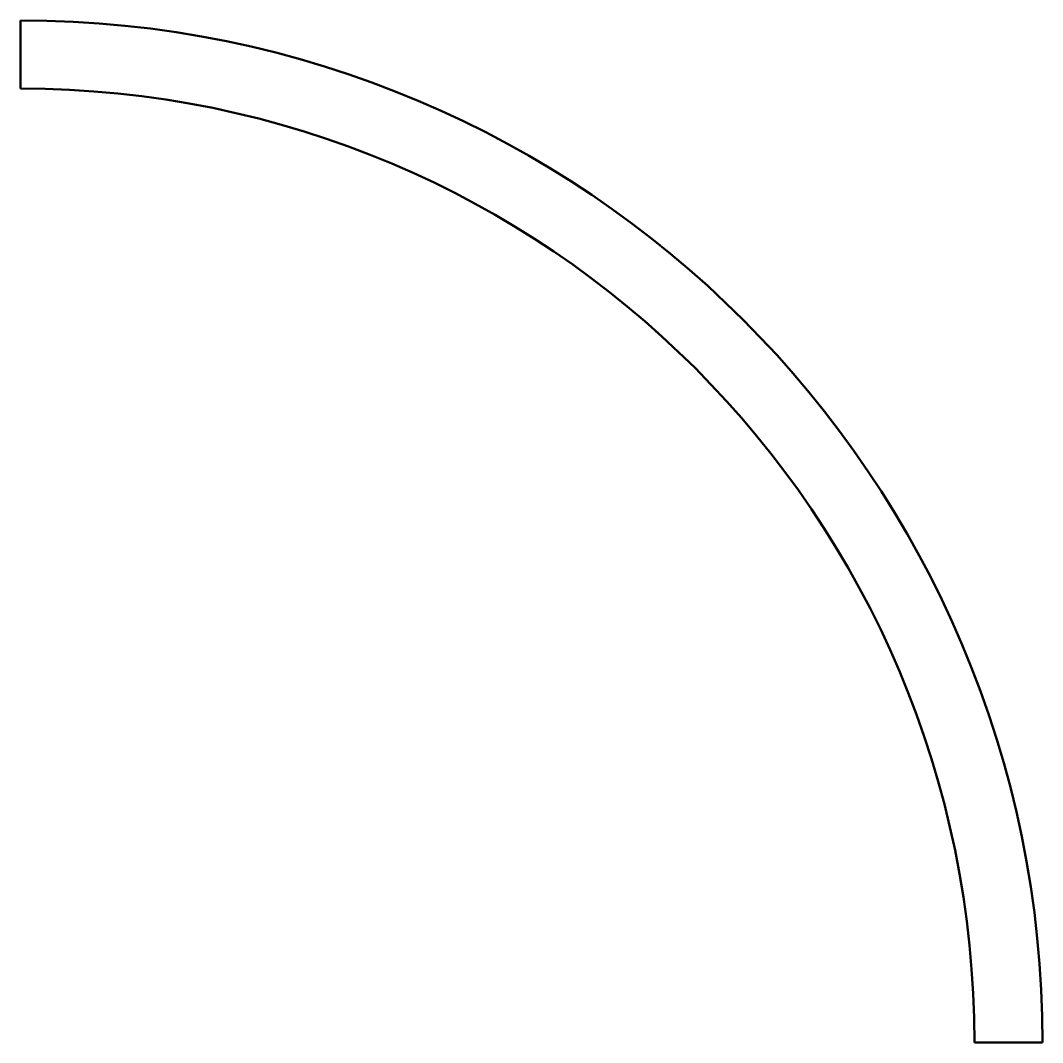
# Model space of a CAD drawing. Header units: inches. Extents: x 5 to 35, y 7.8 to 37.8.
import ezdxf

# ---------------------------------------------------------------- set-up
doc = ezdxf.new("R2010")
doc.units = ezdxf.units.IN
doc.header["$MEASUREMENT"] = 0
doc.layers.add('Visible (ANSI)', color=7, linetype='Continuous', lineweight=50)

msp = doc.modelspace()

# ---------------------------------------------------------------- linework, layer by layer
at = {"layer": 'Visible (ANSI)'}
for p, q in [((5.039, 37.842), (5.039, 35.842)), ((33.039, 7.842), (35.039, 7.842))]:
    msp.add_line(p, q, dxfattribs=at)
for radius in [30, 28]:
    msp.add_arc((5.039, 7.842), radius, 0, 90, dxfattribs=at)

doc.saveas('drawing.dxf')
